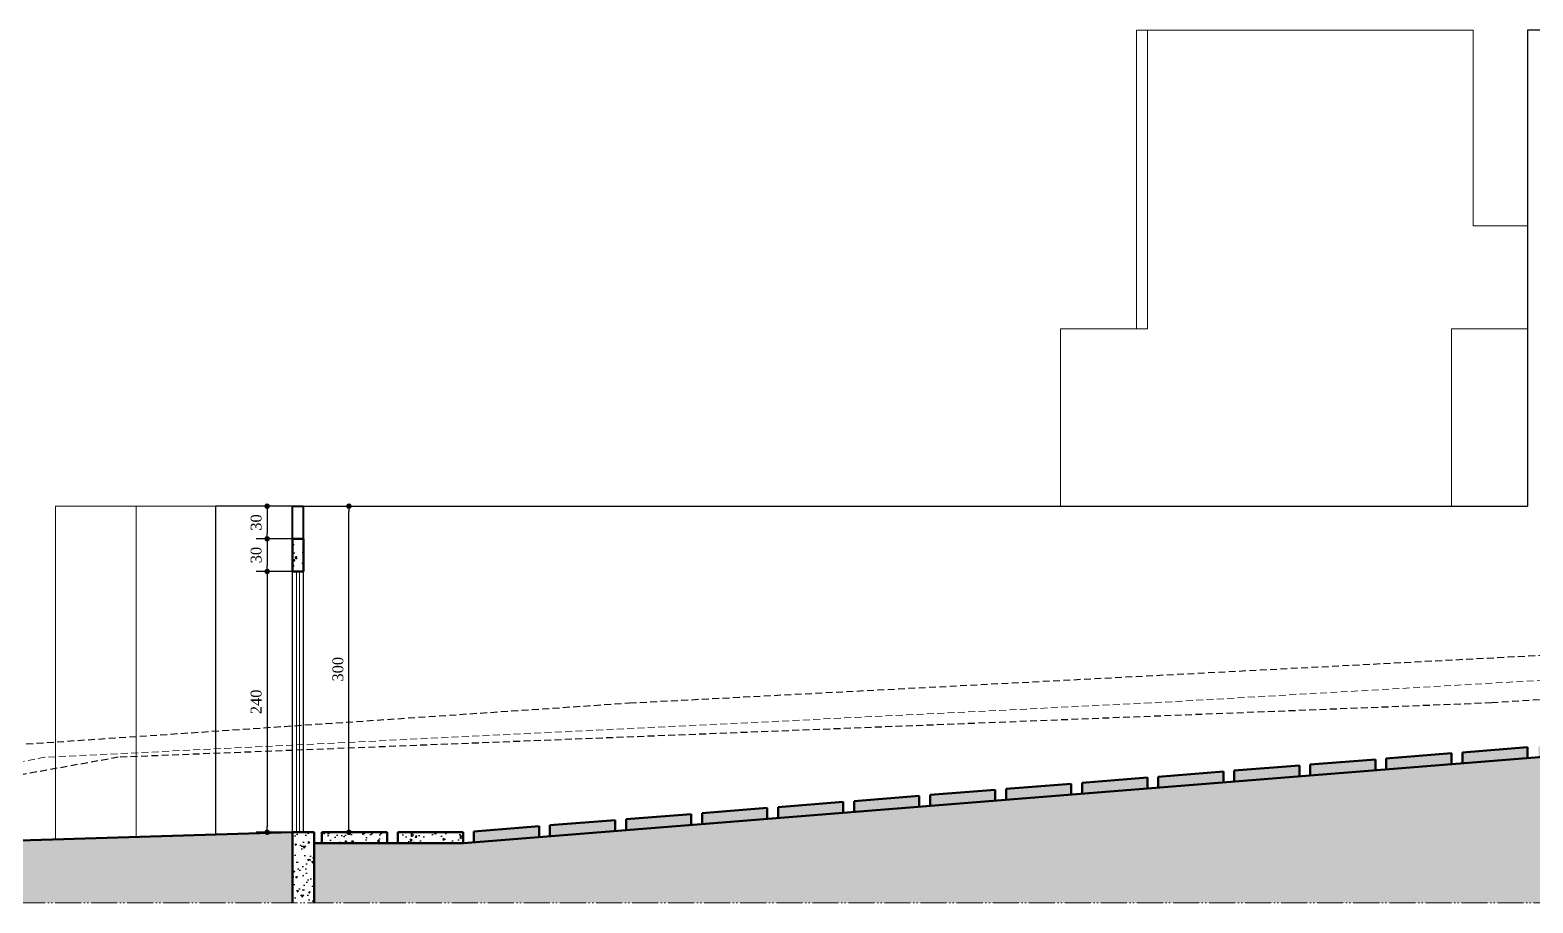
# Model space of a CAD drawing. Header units: millimetres. Extents: x 81693 to 98868, y 6565 to 11437.
# Drawn here: x 85381 to 86764, y 8175 to 8978 of the extents above; entities that cross this region are included whole.
import ezdxf

# ---------------------------------------------------------------- set-up
doc = ezdxf.new("R2010")
doc.units = ezdxf.units.MM
doc.linetypes.add('ACAD_ISO05W100', pattern=[33, 24, -3, 0, -3, 0, -3])
doc.linetypes.add('HIDDEN', pattern=[9.525, 6.35, -3.175])
for name, color, linetype, lineweight in [('Cotas', 12, 'Continuous', 5), ('Hachura', 1, 'Continuous', 9), ('Parede Baixa', 5, 'Continuous', 50), ('Parede Corte', 4, 'Continuous', 40), ('Perfil Natural-2', 40, 'HIDDEN', 25), ('Perfil Natural-3', 74, 'HIDDEN', 25), ('Pisos', 55, 'Continuous', 5), ('Pisos Externos', 15, 'Continuous', 9), ('Portas - Janelas', 2, 'Continuous', 20), ('Projeção Balanço', 2, 'ACAD_ISO05W100', 20), ('Projeção Viga', 1, 'HIDDEN', 9)]:
    doc.layers.add(name, color=color, linetype=linetype, lineweight=lineweight)
for name, color, linetype in [('Fachada', 3, 'Continuous'), ('Piso Lay-out', 19, 'Continuous'), ('PORTAS', 3, 'Continuous'), ('Portas-Cotas', 2, 'Continuous')]:
    doc.layers.add(name, color=color, linetype=linetype)
doc.styles.add('Valéria', font='romantic.ttf', dxfattribs={"height": 10})
doc.dimstyles.new('Cota - 50', dxfattribs={"dimtxt": 10, "dimasz": 5, "dimexe": 10, "dimexo": 20, "dimgap": 5, "dimtad": 1, "dimtxsty": 'Valéria', "dimblk": 'DOT', "dimcen": 0, "dimclrd": 12, "dimclre": 12, "dimclrt": 2, "dimazin": 2, "dimtfac": 1, "dimtix": 1, "dimtmove": 0, "dimatfit": 3, "dimldrblk": 'DOT', "dimfxl": 1, "dimarcsym": 0})
pattern_1 = [(95, (78640.99, 97005.638), (14.009465, 11.755338), [1.905, -20.955]), (40, (78640.99, 97005.638), (-16.0018453, 11.017673), [1.524, -16.7640584]), (145.451445, (78642.157, 97006.618), (-1.9923798, 22.7730102), [1.619001, -17.8090245]), (91.1842, (78637.398, 97009.23), (22.1410243, 16.1953413), [2.8575, -31.4325]), (141.635558, (78639.243, 97010.58), (-0.708662, 34.282676), [2.428502, -26.713561]), (36.18415, (78637.398, 97009.23), (-0.708662, 34.282676), [2.285997, -25.145973]), (66, (78640.092, 97010.128), (17.951998, 3.489515), [1.905, -20.955]), (11, (78640.092, 97010.128), (-8.6539927, 17.3941193), [1.524, -16.764]), (116.451445, (78641.588, 97010.419), (9.2980052, 20.8836343), [1.619001, -17.8089938]), (82.5, (78640.99, 97005.638), (-5.7605469, 6.19734137), [0, -16.5608, 0, -17.018, 0, -16.8275]), (52.5, (78640.99, 97005.638), (-2.3589727, 11.8087), [0, -9.7028, 0, -16.1798, 0, -6.4135]), (12.5, (78636.9845, 97001.633), (9.9927863, 9.18261956), [0, -6.35, 0, -19.812, 0, -26.289]), (2.5, (78635.188, 96999.837), (8.6763904, 12.2722393), [0, -8.255, 0, -13.1572, 0, -18.669])]

# ---------------------------------------------------------------- blocks, each defined once
blk = doc.blocks.new('_Dot')
at = {"color": 0, "linetype": 'ByBlock', "lineweight": -2}
blk.add_line((-0.5, 0), (-1, 0), dxfattribs=at)
at = {"color": 0, "linetype": 'ByBlock', "const_width": 0.5}
blk.add_lwpolyline([(-0.25, 0, 1), (0.25, 0, 1)], format="xyb", close=True, dxfattribs=at)
blk = doc.blocks.new('*D644')
at = {"layer": 'Cotas', "color": 12, "lineweight": -2, "transparency": 16777216}
for p, q in [((85621.3, 8539.6), (85588.8, 8539.6)), ((85598.8, 8534.6), (85598.8, 8514.6)), ((85621.3, 8509.6), (85588.8, 8509.6))]:
    blk.add_line(p, q, dxfattribs=at)
at = {"layer": 'Defpoints', "color": 0, "transparency": 16777216}
for p in [(85641.3, 8539.6), (85598.8, 8509.6), (85641.3, 8509.6)]:
    blk.add_point(p, dxfattribs=at)
at = {"layer": 'Cotas', "color": 12, "lineweight": -2, "transparency": 16777216, "xscale": 5, "yscale": 5, "zscale": 5}
for p, rotation in [((85598.8, 8539.6), 90), ((85598.8, 8509.6), 270)]:
    blk.add_blockref('_Dot', p, dxfattribs=dict(at, rotation=rotation))
at = {"layer": 'Cotas', "color": 2, "transparency": 16777216, "insert": (85588.7, 8524.6), "char_height": 10, "attachment_point": 5, "rotation": 90, "style": 'Valéria'}
blk.add_mtext('30', dxfattribs=at)
blk = doc.blocks.new('*D645')
at = {"layer": 'Cotas', "color": 12, "lineweight": -2, "transparency": 16777216}
for p, q in [((85621.3, 8509.6), (85588.8, 8509.6)), ((85598.8, 8504.6), (85598.8, 8484.6)), ((85621.3, 8479.6), (85588.8, 8479.6))]:
    blk.add_line(p, q, dxfattribs=at)
at = {"layer": 'Defpoints', "color": 0, "transparency": 16777216}
for p in [(85641.3, 8509.6), (85598.8, 8479.6), (85641.3, 8479.6)]:
    blk.add_point(p, dxfattribs=at)
at = {"layer": 'Cotas', "color": 12, "lineweight": -2, "transparency": 16777216, "xscale": 5, "yscale": 5, "zscale": 5}
for p, rotation in [((85598.8, 8509.6), 90), ((85598.8, 8479.6), 270)]:
    blk.add_blockref('_Dot', p, dxfattribs=dict(at, rotation=rotation))
at = {"layer": 'Cotas', "color": 2, "transparency": 16777216, "insert": (85588.7, 8494.6), "char_height": 10, "attachment_point": 5, "rotation": 90, "style": 'Valéria'}
blk.add_mtext('30', dxfattribs=at)
blk = doc.blocks.new('*D646')
at = {"layer": 'Cotas', "color": 12, "lineweight": -2, "transparency": 16777216}
for p, q in [((85621.3, 8479.6), (85588.8, 8479.6)), ((85598.8, 8474.6), (85598.8, 8244.6)), ((85621.3, 8239.6), (85588.8, 8239.6))]:
    blk.add_line(p, q, dxfattribs=at)
at = {"layer": 'Defpoints', "color": 0, "transparency": 16777216}
for p in [(85641.3, 8479.6), (85598.8, 8239.6), (85641.3, 8239.6)]:
    blk.add_point(p, dxfattribs=at)
at = {"layer": 'Cotas', "color": 12, "lineweight": -2, "transparency": 16777216, "xscale": 5, "yscale": 5, "zscale": 5}
for p, rotation in [((85598.8, 8479.6), 90), ((85598.8, 8239.6), 270)]:
    blk.add_blockref('_Dot', p, dxfattribs=dict(at, rotation=rotation))
at = {"layer": 'Cotas', "color": 2, "transparency": 16777216, "insert": (85588.7, 8359.6), "char_height": 10, "attachment_point": 5, "rotation": 90, "style": 'Valéria'}
blk.add_mtext('240', dxfattribs=at)
blk = doc.blocks.new('*D643')
at = {"layer": 'Cotas', "color": 12, "lineweight": -2, "transparency": 16777216}
for p, q in [((85642.2, 8539.6), (85684.1, 8539.6)), ((85674.1, 8244.6), (85674.1, 8534.6)), ((85652.2, 8239.6), (85684.1, 8239.6))]:
    blk.add_line(p, q, dxfattribs=at)
at = {"layer": 'Defpoints', "color": 0, "transparency": 16777216}
for p in [(85622.2, 8539.6), (85674.1, 8539.6), (85632.2, 8239.6)]:
    blk.add_point(p, dxfattribs=at)
at = {"layer": 'Cotas', "color": 12, "lineweight": -2, "transparency": 16777216, "xscale": 5, "yscale": 5, "zscale": 5}
for p, rotation in [((85674.1, 8539.6), 90), ((85674.1, 8239.6), 270)]:
    blk.add_blockref('_Dot', p, dxfattribs=dict(at, rotation=rotation))
at = {"layer": 'Cotas', "color": 2, "transparency": 16777216, "insert": (85664, 8389.6), "char_height": 10, "attachment_point": 5, "rotation": 90, "style": 'Valéria'}
blk.add_mtext('300', dxfattribs=at)

msp = doc.modelspace()

# ---------------------------------------------------------------- hatches: boundary and pattern name
at = {"layer": 'Hachura'}
h = msp.add_hatch(dxfattribs=at)
h.set_pattern_fill('EARTH', color=256, scale=2, angle=45)
h.set_pattern_definition([(45, (15384.533, 6410.826), (1e-15, 17.9605122), [12.7, -12.7]), (45, (15381.165, 6414.194), (1e-15, 17.9605122), [12.7, -12.7]), (45, (15377.798, 6417.562), (1e-15, 17.9605122), [12.7, -12.7]), (135, (15377.798, 6419.807), (-17.9605122, 1e-15), [12.7, -12.7]), (135, (15381.165, 6423.174), (-17.9605122, 1e-15), [12.7, -12.7]), (135, (15384.533, 6426.542), (-17.9605122, 1e-15), [12.7, -12.7])])
h.paths.add_polyline_path([(89757.8186, 8604.6519), (89727.8186, 8604.6519), (89727.8186, 8594.7338), (89757.8186, 8596.737)])
h.paths.add_polyline_path([(89757.8186, 8596.737), (89727.8186, 8594.7338), (89727.8186, 8484.6519), (89709.3178, 8484.6519), (89709.3178, 8174.6214), (89757.8186, 8174.6214)])
h.paths.add_polyline_path([(89329.2157, 8344.6214), (88911.7157, 8344.6214), (88911.7157, 8174.6214), (89329.2157, 8174.6214)])
h.paths.add_polyline_path([(89689.3178, 8339.6214), (89359.2157, 8339.6214), (89359.2157, 8174.6214), (89689.3178, 8174.6214)])
h.paths.add_polyline_path([(88881.7157, 8344.6214), (88624.2157, 8344.6214), (88624.2157, 8174.6214), (88881.7157, 8174.6214)])
h.paths.add_polyline_path([(88594.2157, 8344.6214), (88358.0708, 8344.6214), (88358.0708, 8174.6214), (88594.2157, 8174.6214)])
h.paths.add_polyline_path([(88358.0708, 8344.6214), (88336.7157, 8344.6214), (88336.7157, 8174.6214), (88358.0708, 8174.6214)])
h.paths.add_polyline_path([(88306.7157, 8344.6214), (88086.7157, 8344.6214), (88086.7157, 8174.6214), (88306.7157, 8174.6214)])
h.paths.add_polyline_path([(88056.7157, 8344.6214), (87789.7138, 8344.6214), (87789.7138, 8174.6214), (88056.7157, 8174.6214)])
h.paths.add_polyline_path([(87789.7138, 8344.6214), (87436.7157, 8344.6214), (87436.7157, 8174.6214), (87789.7138, 8174.6214)])
h.paths.add_polyline_path([(87406.7157, 8344.6214), (87264.6858, 8344.6214), (87264.6858, 8174.6214), (87406.7157, 8174.6214)])
h.paths.add_polyline_path([(87264.6858, 8344.6214), (87159.2157, 8344.6214), (87159.2157, 8174.6214), (87264.6858, 8174.6214)])
h.paths.add_polyline_path([(87129.2157, 8324.6214), (86969.6142, 8324.6214), (85779.2157, 8229.5896), (85779.2157, 8229.6214), (85642.2168, 8229.6214), (85642.2168, 8174.6214), (87129.2157, 8174.6214)])
h.paths.add_polyline_path([(85622.2168, 8239.6214), (84986.5817, 8220.2078), (84926.7176, 8208.6214), (84773.6458, 8208.6214), (84607.2224, 8204.6324), (84607.2224, 8194.6214), (84507.2224, 8194.6214), (84507.2224, 8174.6214), (85622.2168, 8174.6214)])
h.paths.add_polyline_path([(84773.6458, 8208.6214), (84614.2956, 8208.6214), (84612.5984, 8204.7613)], flags=16)
h.paths.add_polyline_path([(84614.2956, 8208.6214), (84773.6458, 8208.6214), (84791.6611, 8214.2545), (84607.2224, 8208.6214), (84607.2224, 8204.6324), (84612.5984, 8204.7613)], flags=17)
at = {"layer": 'Portas-Cotas'}
h = msp.add_hatch(dxfattribs=at)
h.set_pattern_fill('AR-CONC', color=256, scale=0.1, angle=45)
h.set_pattern_definition([(95, (15384.533, 6410.826), (14.009465, 11.755338), [1.905, -20.955]), (40, (15384.533, 6410.826), (-16.0018453, 11.017673), [1.524, -16.7640584]), (145.451445, (15385.7, 6411.806), (-1.9923798, 22.77301), [1.619001, -17.8090245]), (91.1842, (15380.94, 6414.418), (22.141024, 16.195341), [2.8575, -31.4325]), (141.635558, (15382.786, 6415.768), (-0.708662, 34.282676), [2.428502, -26.713561]), (36.18415, (15380.94, 6414.418), (-0.708662, 34.282676), [2.285997, -25.145973]), (66, (15383.635, 6415.316), (17.951998, 3.489515), [1.905, -20.955]), (11, (15383.635, 6415.316), (-8.6539927, 17.3941193), [1.524, -16.764]), (116.451445, (15385.131, 6415.607), (9.298005, 20.8836343), [1.619001, -17.808994]), (82.5, (15384.533, 6410.8264), (-5.7605469, 6.19734137), [0, -16.5608, 0, -17.018, 0, -16.8275]), (52.5, (15384.533, 6410.826), (-2.3589727, 11.8087), [0, -9.7028, 0, -16.1798, 0, -6.4135]), (12.5, (15380.528, 6406.821), (9.9927863, 9.18261956), [0, -6.35, 0, -19.812, 0, -26.289]), (2.5, (15378.732, 6405.025), (8.6763904, 12.2722393), [0, -8.255, 0, -13.1572, 0, -18.669])])
h.paths.add_polyline_path([(85632.2168, 8509.6214), (85622.2168, 8509.6214), (85622.2168, 8479.6214), (85632.2168, 8479.6214)])
h = msp.add_hatch(dxfattribs=at)
h.set_pattern_fill('AR-CONC', color=256, scale=0.1, angle=45)
h.set_pattern_definition(pattern_1)
h.paths.add_polyline_path([(86549.2157, 8291.0602), (86549.2157, 8301.092), (86489.2157, 8296.3021), (86489.2157, 8286.2702)])
h.paths.add_polyline_path([(86619.2157, 8296.6484), (86619.2157, 8306.6802), (86559.2157, 8301.8903), (86559.2157, 8291.8585)])
h.paths.add_polyline_path([(86689.2157, 8302.2366), (86689.2157, 8312.2684), (86629.2157, 8307.4785), (86629.2157, 8297.4467)])
h.paths.add_polyline_path([(86759.2157, 8307.8249), (86759.2157, 8317.8567), (86699.2157, 8313.0668), (86699.2157, 8303.035)])
h.paths.add_polyline_path([(86829.2157, 8313.4131), (86829.2157, 8323.4449), (86769.2157, 8318.655), (86769.2157, 8308.6232)])
h.paths.add_polyline_path([(86899.2157, 8319.0013), (86899.2157, 8328.9715), (86839.2157, 8324.1815), (86839.2157, 8314.2114)])
h.paths.add_polyline_path([(86969.2157, 8324.5896), (86969.2157, 8334.6214), (86909.2157, 8329.8315), (86909.2157, 8319.7997)])
h.paths.add_polyline_path([(87039.2157, 8324.6214), (87039.2157, 8334.6214), (86979.2157, 8334.6214), (86979.2157, 8324.6214)])
h.paths.add_polyline_path([(87129.2157, 8324.6214), (87129.2157, 8349.6214), (87049.2157, 8349.6214), (87049.2157, 8324.6214)])
h = msp.add_hatch(dxfattribs=at)
h.set_pattern_fill('AR-CONC', color=256, scale=0.1, angle=45)
h.set_pattern_definition(pattern_1)
h.paths.add_polyline_path([(85849.2157, 8235.1778), (85849.2157, 8245.2096), (85789.2157, 8240.4197), (85789.2157, 8230.3879)])
h.paths.add_polyline_path([(85919.2157, 8240.766), (85919.2157, 8250.7979), (85859.2157, 8246.0079), (85859.2157, 8235.9761)])
h.paths.add_polyline_path([(85989.2157, 8246.3543), (85989.2157, 8256.3861), (85929.2157, 8251.5962), (85929.2157, 8241.5644)])
h.paths.add_polyline_path([(86059.2157, 8251.9425), (86059.2157, 8261.9743), (85999.2157, 8257.1844), (85999.2157, 8247.1526)])
h.paths.add_polyline_path([(86129.2157, 8257.5307), (86129.2157, 8267.5626), (86069.2157, 8262.7726), (86069.2157, 8252.7408)])
h.paths.add_polyline_path([(86199.2157, 8263.119), (86199.2157, 8273.1508), (86139.2157, 8268.3609), (86139.2157, 8258.3291)])
h.paths.add_polyline_path([(86269.2157, 8268.7072), (86269.2157, 8278.739), (86209.2157, 8273.9491), (86209.2157, 8263.9173)])
h.paths.add_polyline_path([(86339.2157, 8274.2955), (86339.2157, 8284.3273), (86279.2157, 8279.5374), (86279.2157, 8269.5055)])
h.paths.add_polyline_path([(86409.2157, 8279.8837), (86409.2157, 8289.9155), (86349.2157, 8285.1256), (86349.2157, 8275.0938)])
h.paths.add_polyline_path([(86479.2157, 8285.4719), (86479.2157, 8295.5037), (86419.2157, 8290.7138), (86419.2157, 8280.682)])
h = msp.add_hatch(dxfattribs=at)
h.set_pattern_fill('AR-CONC', color=256, scale=0.1, angle=-45)
h.set_pattern_definition([(5, (84685.99, 97005.638), (11.755338, -14.009465), [1.905, -20.955]), (310, (84685.99, 97005.638), (11.017673, 16.0018453), [1.524, -16.7640584]), (55.451445, (84686.97, 97004.47), (22.7730102, 1.9923798), [1.619001, -17.8090245]), (1.1842, (84689.582, 97009.23), (16.1953413, -22.1410243), [2.8575, -31.4325]), (51.635558, (84690.931, 97007.385), (34.282676, 0.708662), [2.428502, -26.713561]), (306.18415, (84689.582, 97009.23), (34.282676, 0.708662), [2.285997, -25.145973]), (336, (84690.48, 97006.536), (3.489515, -17.951998), [1.905, -20.955]), (281, (84690.48, 97006.536), (17.3941193, 8.6539927), [1.524, -16.764]), (26.451445, (84690.77, 97005.04), (20.8836343, -9.2980052), [1.619001, -17.8089938]), (352.5, (84685.99, 97005.638), (6.19734137, 5.7605469), [0, -16.5608, 0, -17.018, 0, -16.8275]), (322.5, (84685.99, 97005.638), (11.8087, 2.3589727), [0, -9.7028, 0, -16.1798, 0, -6.4135]), (282.5, (84681.9845, 97009.643), (9.18261956, -9.9927863), [0, -6.35, 0, -19.812, 0, -26.289]), (272.5, (84680.188, 97011.439), (12.2722393, -8.6763904), [0, -8.255, 0, -13.1572, 0, -18.669])])
h.paths.add_polyline_path([(85642.2168, 8174.6214), (85642.2168, 8239.6214), (85622.2168, 8239.6214), (85622.2168, 8174.6214)])
h = msp.add_hatch(dxfattribs=at)
h.set_pattern_fill('AR-CONC', color=256, scale=0.1, angle=45)
h.set_pattern_definition(pattern_1)
h.paths.add_polyline_path([(85709.2157, 8229.6214), (85709.2157, 8239.6214), (85649.2157, 8239.6214), (85649.2157, 8229.6214)])
h = msp.add_hatch(dxfattribs=at)
h.set_pattern_fill('AR-CONC', color=256, scale=0.1, angle=45)
h.set_pattern_definition(pattern_1)
h.paths.add_polyline_path([(85779.2157, 8229.6214), (85779.2157, 8239.6214), (85719.2157, 8239.6214), (85719.2157, 8229.6214)])

# ---------------------------------------------------------------- linework, layer by layer
at = {"layer": 'Fachada'}
for p, q in [((85622.2168, 8239.6214), (85622.2168, 8479.6214)), ((85632.2168, 8239.6214), (85632.2168, 8479.6214))]:
    msp.add_line(p, q, dxfattribs=at)
at = {"layer": 'Hachura'}
for p, q in [((86689.2157, 8702.6214), (86689.2157, 8539.6214)), ((86759.2157, 8702.6214), (86689.2157, 8702.6214)), ((85478.2168, 8539.6214), (85478.2168, 8235.2233)), ((85551.2168, 8539.6214), (85478.2168, 8539.6214))]:
    msp.add_line(p, q, dxfattribs=at)
at = {"layer": 'Parede Baixa'}
for p, q in [((85632.2168, 8509.6214), (85622.2168, 8509.6214)), ((85622.2168, 8479.6214), (85622.2168, 8509.6214)), ((85632.2168, 8509.6214), (85632.2168, 8479.6214)), ((85632.2168, 8479.6214), (85622.2168, 8479.6214)), ((85622.2168, 8239.6214), (85622.2168, 8174.6214)), ((85642.2168, 8239.6214), (85622.2168, 8239.6214)), ((85642.2168, 8239.6214), (85642.2168, 8174.6214))]:
    msp.add_line(p, q, dxfattribs=at)
for points in [[(85642.2168, 8229.6214), (85779.6142, 8229.6214), (86969.6142, 8324.6214), (87129.2157, 8324.6214)], [(86699.2157, 8313.0668), (86759.2157, 8317.8567)], [(86759.2157, 8317.8567), (86759.2157, 8307.8249)], [(86559.2157, 8301.8903), (86619.2157, 8306.6802)], [(86619.2157, 8306.6802), (86619.2157, 8296.6484)], [(86629.2157, 8297.4467), (86629.2157, 8307.4785), (86689.2157, 8312.2684), (86689.2157, 8302.2366)], [(86699.2157, 8303.035), (86699.2157, 8313.0668)], [(86349.2157, 8285.1256), (86409.2157, 8289.9155)], [(86409.2157, 8289.9155), (86409.2157, 8279.8837)], [(86419.2157, 8290.7138), (86479.2157, 8295.5037)], [(86419.2157, 8280.682), (86419.2157, 8290.7138)], [(86479.2157, 8295.5037), (86479.2157, 8285.4719)], [(86489.2157, 8296.3021), (86549.2157, 8301.092)], [(86489.2157, 8286.2702), (86489.2157, 8296.3021)], [(86549.2157, 8301.092), (86549.2157, 8291.0602)], [(86559.2157, 8291.8585), (86559.2157, 8301.8903)], [(86209.2157, 8273.9491), (86269.2157, 8278.739)], [(86269.2157, 8278.739), (86269.2157, 8268.7072)], [(86279.2157, 8279.5374), (86339.2157, 8284.3273)], [(86279.2157, 8269.5055), (86279.2157, 8279.5374)], [(86339.2157, 8284.3273), (86339.2157, 8274.2955)], [(86349.2157, 8275.0938), (86349.2157, 8285.1256)], [(85999.2157, 8257.1844), (86059.2157, 8261.9743)], [(86059.2157, 8261.9743), (86059.2157, 8251.9425)], [(86069.2157, 8262.7726), (86129.2157, 8267.5626)], [(86069.2157, 8252.7408), (86069.2157, 8262.7726)], [(86129.2157, 8267.5626), (86129.2157, 8257.5307)], [(86139.2157, 8268.3609), (86199.2157, 8273.1508)], [(86139.2157, 8258.3291), (86139.2157, 8268.3609)], [(86199.2157, 8273.1508), (86199.2157, 8263.119)], [(86209.2157, 8263.9173), (86209.2157, 8273.9491)], [(85859.2157, 8246.0079), (85919.2157, 8250.7979)], [(85919.2157, 8250.7979), (85919.2157, 8240.766)], [(85929.2157, 8251.5962), (85989.2157, 8256.3861)], [(85929.2157, 8241.5644), (85929.2157, 8251.5962)], [(85989.2157, 8256.3861), (85989.2157, 8246.3543)], [(85999.2157, 8247.1526), (85999.2157, 8257.1844)], [(84607.2224, 8208.6214), (85622.2168, 8239.6214)], [(85649.2157, 8239.6214), (85709.2157, 8239.6214)], [(85649.2157, 8239.6214), (85709.2157, 8239.6214)], [(85649.2157, 8239.6214), (85709.2157, 8239.6214)], [(85649.2157, 8229.6214), (85649.2157, 8239.6214)], [(85709.2157, 8239.6214), (85709.2157, 8229.6214)], [(85719.2157, 8239.6214), (85779.2157, 8239.6214)], [(85719.2157, 8239.6214), (85779.2157, 8239.6214)], [(85719.2157, 8239.6214), (85779.2157, 8239.6214)], [(85719.2157, 8229.6214), (85719.2157, 8239.6214)], [(85779.2157, 8239.6214), (85779.2157, 8229.6214)], [(85789.2157, 8240.4197), (85849.2157, 8245.2096)], [(85789.2157, 8230.3879), (85789.2157, 8240.4197)], [(85849.2157, 8245.2096), (85849.2157, 8235.1778)], [(85859.2157, 8235.9761), (85859.2157, 8246.0079)]]:
    msp.add_lwpolyline(points, dxfattribs=at)
at = {"layer": 'Parede Corte'}
for p, q in [((85622.2168, 8509.6214), (85622.2168, 8539.6214)), ((85622.2168, 8539.6214), (85632.2168, 8539.6214)), ((85632.2168, 8509.6214), (85632.2168, 8539.6214))]:
    msp.add_line(p, q, dxfattribs=at)
at = {"layer": 'Perfil Natural-2'}
msp.add_lwpolyline([(89876.3567, 8604.6519), (88438.15, 8508.6214), (88098.163, 8458.6214), (87473.5956, 8408.6214), (86726.2995, 8358.6214), (85461.6914, 8308.6214), (85185.0553, 8258.6214), (84926.7176, 8208.6214), (84926.7176, 8208.6214), (84614.2956, 8208.6214), (84607.2224, 8192.5342)], dxfattribs=at)
at = {"layer": 'Perfil Natural-3'}
msp.add_lwpolyline([(84398.1569, 8176.6214), (84398.1569, 8199.6214), (84773.6458, 8208.6214), (84933.5506, 8258.6214), (85196.3637, 8308.6214), (85932.3956, 8358.6214), (86888.8457, 8408.6214), (87866.1306, 8458.6214), (88849.0036, 8510.728)], dxfattribs=at)
at = {"layer": 'Piso Lay-out'}
msp.add_line((85621.4816, 8239.6214), (85622.2168, 8239.6214), dxfattribs=at)
at = {"layer": 'Pisos'}
for p in [(86409.2157, 8977.6214), (86399.2157, 8702.6214)]:
    msp.add_line(p, (86399.2157, 8977.6214), dxfattribs=at)
at = {"layer": 'Pisos Externos'}
for p, q in [((86409.2157, 8977.6214), (86409.2157, 8702.6214)), ((86709.2157, 8977.6214), (86409.2157, 8977.6214)), ((86709.2157, 8977.6214), (86709.2157, 8797.6214)), ((86759.2157, 8797.6214), (86709.2157, 8797.6214)), ((86329.2157, 8702.6214), (86329.2157, 8539.6214)), ((86409.2157, 8702.6214), (86329.2157, 8702.6214)), ((85403.8702, 8539.6214), (85403.8702, 8232.9526)), ((85478.2168, 8539.6214), (85403.8702, 8539.6214))]:
    msp.add_line(p, q, dxfattribs=at)
at = {"layer": 'PORTAS', "color": 2, "linetype": 'Continuous'}
for p, q in [((86759.2157, 8977.6214), (86759.2157, 8539.6214)), ((87046.2157, 8977.6214), (86759.2157, 8977.6214)), ((85551.2168, 8539.6214), (85551.2168, 8237.4529)), ((85622.2168, 8539.6214), (85551.2168, 8539.6214)), ((85632.2168, 8539.6214), (86759.2157, 8539.6214))]:
    msp.add_line(p, q, dxfattribs=at)
at = {"layer": 'Portas - Janelas'}
for p, q in [((85625.7168, 8479.6214), (85625.7168, 8239.6214)), ((85628.7168, 8479.6214), (85628.7168, 8239.6214))]:
    msp.add_line(p, q, dxfattribs=at)
at = {"layer": 'Projeção Balanço'}
msp.add_line((84507.2224, 8174.6214), (89757.8186, 8174.6214), dxfattribs=at)
at = {"layer": 'Projeção Viga'}
msp.add_lwpolyline([(89337.7747, 8558.6214), (88449.0799, 8508.6214), (88054.6865, 8458.6214), (87278.28, 8408.6214), (86412.3062, 8358.6214), (85394.2605, 8308.6214), (85135.1635, 8258.6214), (84892.9268, 8208.6214), (84779.8065, 8208.6214)], dxfattribs=at)

# ---------------------------------------------------------------- dimensions: what is measured, and where the dimension line sits
at = {"layer": 'Cotas'}
for base, p1, p2, picture, middle in [((85598.7638, 8509.6214), (85641.3121, 8539.6214), (85641.3121, 8509.6214), '*D644', (85588.6528, 8524.6214)), ((85674.0819, 8539.6214), (85632.2168, 8239.6214), (85622.2168, 8539.6214), '*D643', (85663.971, 8389.6214)), ((85598.7638, 8479.6214), (85641.3121, 8509.6214), (85641.3121, 8479.6214), '*D645', (85588.6528, 8494.6214)), ((85598.7638, 8239.6214), (85641.3121, 8479.6214), (85641.3121, 8239.6214), '*D646', (85588.6528, 8359.6214))]:
    dim = msp.add_linear_dim(base=base, p1=p1, p2=p2, angle=90, dimstyle='Cota - 50', override={"dimfxl": 25.4}, dxfattribs=at)
    dim.commit()
    dim.dimension.update_dxf_attribs({"geometry": picture, "text_midpoint": middle})

doc.saveas('drawing.dxf')
